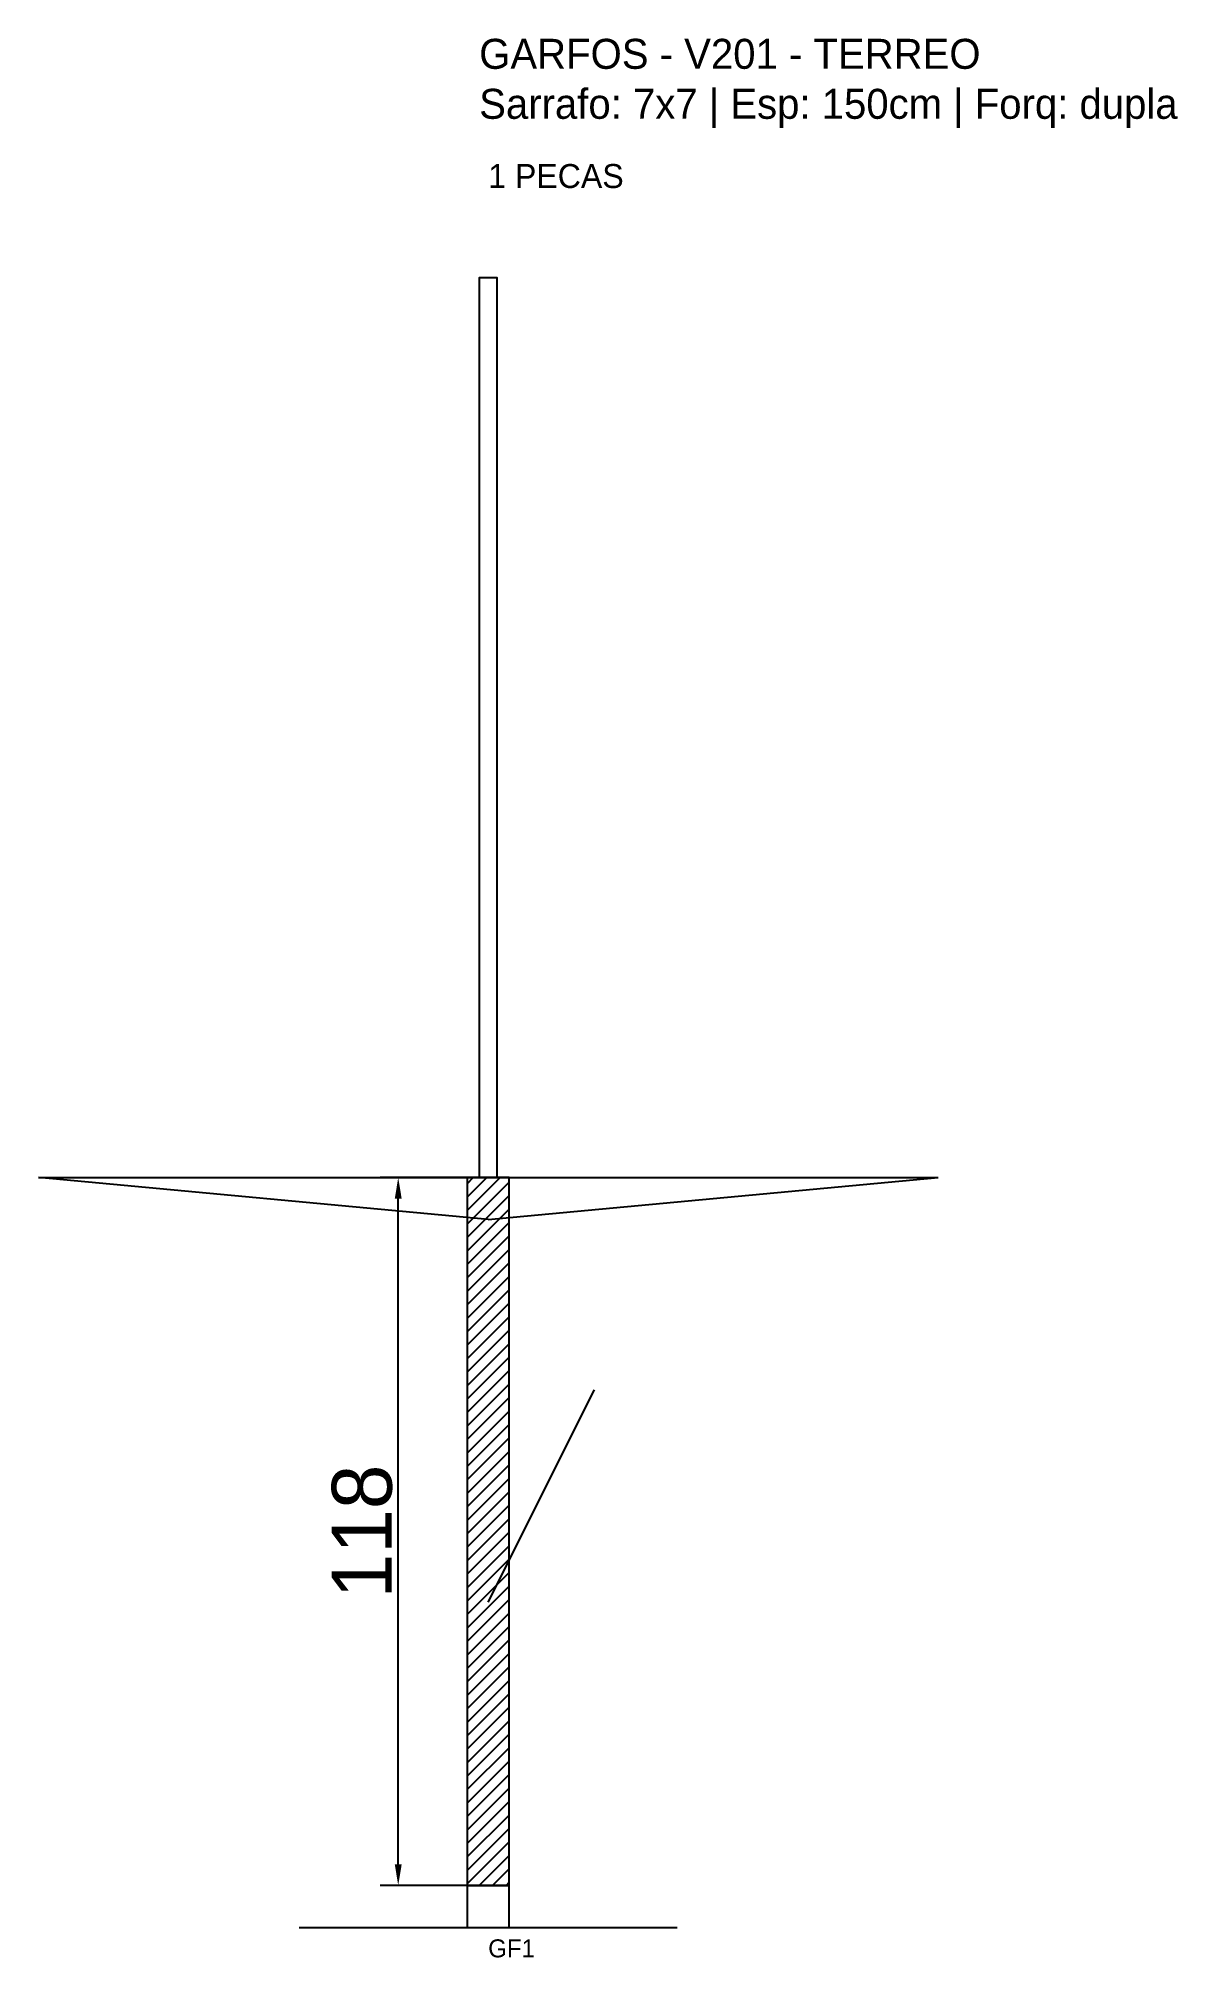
# Model space of a CAD drawing. Header units: metres. Extents: x -74 to 116, y -12 to 308.
import ezdxf

# ---------------------------------------------------------------- set-up
doc = ezdxf.new("R2010")
doc.units = ezdxf.units.M
for name, color, linetype in [('BARRA_ANCORAGEM', 1, 'Continuous'), ('COTA', 241, 'Continuous'), ('GARFOS OK', 3, 'Continuous'), ('NOME DA VIGA', 6, 'Continuous'), ('SARR_7x7', 40, 'Continuous'), ('VIGAS', 3, 'Continuous')]:
    doc.layers.add(name, color=color, linetype=linetype)
doc.dimstyles.new('EZ DXF', dxfattribs={"dimtxt": 10, "dimasz": 3.5, "dimexe": 3, "dimexo": 1.5, "dimgap": 1, "dimtad": 1, "dimdec": 1, "dimdsep": 46, "dimcen": 2.5, "dimazin": 3, "dimtfac": 1, "dimtmove": 0, "dimatfit": 3})

msp = doc.modelspace()

# ---------------------------------------------------------------- hatches: boundary and pattern name
at = {"layer": 'COTA'}
h = msp.add_hatch(dxfattribs=at)
h.set_pattern_fill('ANSI31', scale=0.5)
h.paths.add_polyline_path([(-2, 0), (5, 0), (5, 118), (-2, 118)])

# ---------------------------------------------------------------- linework, layer by layer
at = {"layer": 'BARRA_ANCORAGEM'}
msp.add_line((1.5, 47.2), (19.2, 82.6), dxfattribs=at)
at = {"layer": 'GARFOS OK'}
for p, q in [((1.5, 111), (-73.5, 118)), ((-73.5, 118), (76.5, 118)), ((1.5, 111), (76.5, 118))]:
    msp.add_line(p, q, dxfattribs=at)
at = {"layer": 'GARFOS OK', "linetype": 'CONTINUOUS'}
msp.add_line((-30, -7), (33, -7), dxfattribs=at)
at = {"layer": 'GARFOS OK'}
msp.add_lwpolyline([(-2, 0), (5, 0), (5, 118), (-2, 118), (-2, 0)], dxfattribs=at)
at = {"layer": 'SARR_7x7'}
msp.add_lwpolyline([(-2, -7), (5, -7), (5, 0), (-2, 0), (-2, -7)], dxfattribs=at)
at = {"layer": 'VIGAS'}
msp.add_lwpolyline([(0, 118), (3, 118), (3, 268), (0, 268), (0, 118)], dxfattribs=at)

# ---------------------------------------------------------------- texts
at = {"layer": 'NOME DA VIGA'}
for s, height, p in [('1 PECAS', 4, (1.5, 283)), ('GF1', 3, (1.5, -12))]:
    msp.add_text(s, height=height, dxfattribs=at).set_placement(p)
at = {"layer": 'NOME DA VIGA', "insert": (0, 293), "char_height": 5, "attachment_point": 7}
msp.add_mtext('GARFOS - V201 - TERREO\\PSarrafo: 7x7 | Esp: 150cm | Forq: dupla', dxfattribs=at)

# ---------------------------------------------------------------- dimensions: what is measured, and where the dimension line sits
at = {"layer": 'COTA'}
msp.add_linear_dim(base=(-13.5, 0), p1=(1.5, 0), p2=(1.5, 118), angle=90, dimstyle='EZ DXF', dxfattribs=at).render()

doc.saveas('drawing.dxf')
